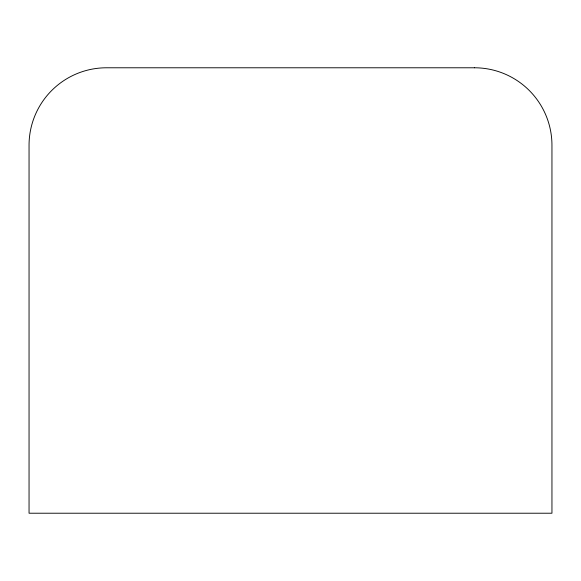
<?xml version="1.0" encoding="UTF-8"?>
<svg xmlns="http://www.w3.org/2000/svg" width="581" height="581" viewBox="0 0 581 581"><rect width="100%" height="100%" fill="white"/><g stroke="black" fill="none" stroke-linecap="round" stroke-linejoin="round"><path stroke-width="0.87" d="M474.481 67.781L106.519 67.781A77.469 77.469 0 0 0 29.05 145.25L29.05 513.219L551.95 513.219L551.95 145.25A77.469 77.469 0 0 0 474.481 67.781"/></g></svg>
